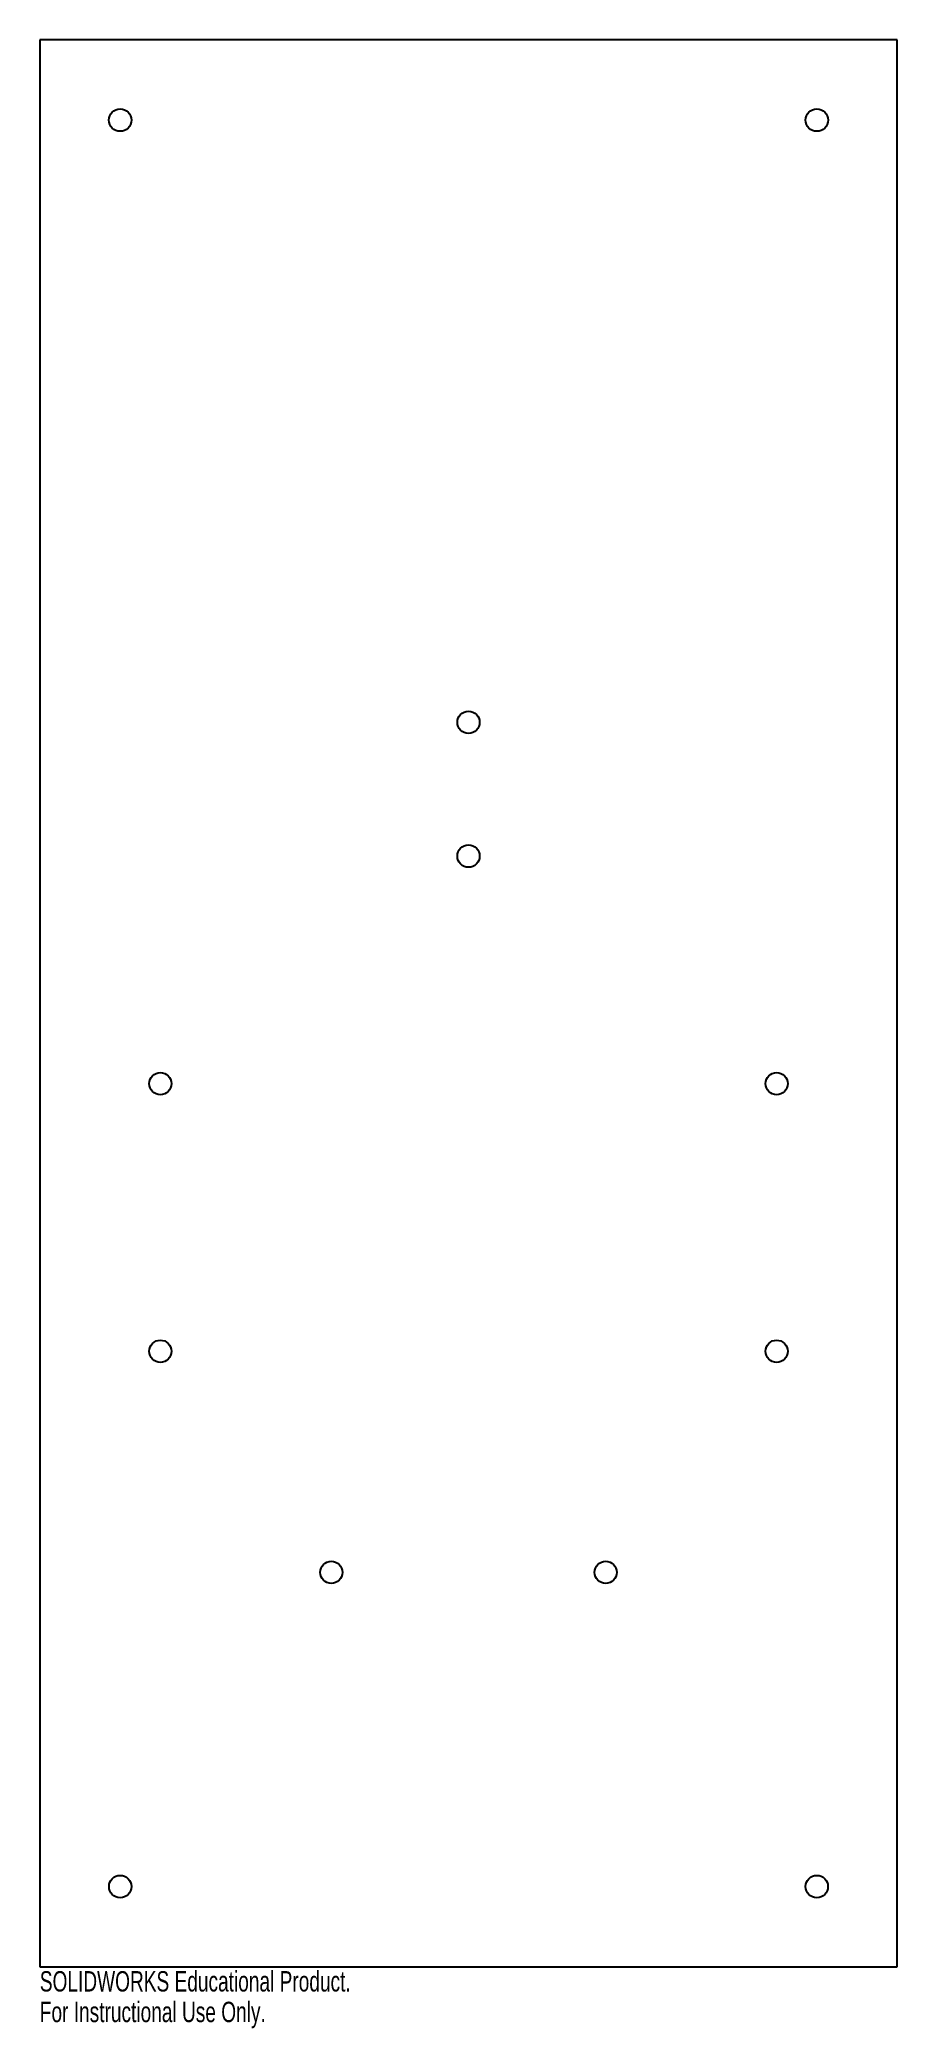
# Model space of a CAD drawing. Header units: inches. Extents: x -4 to 4, y -9.6 to 9.
import ezdxf

# ---------------------------------------------------------------- set-up
doc = ezdxf.new("R2010")
doc.units = ezdxf.units.IN
doc.header["$MEASUREMENT"] = 0
doc.styles.add('SLDTEXTSTYLE0', font='TXT', dxfattribs={"width": 0.7})

msp = doc.modelspace()

# ---------------------------------------------------------------- linework, layer by layer
at = {"color": 7, "linetype": 'Continuous', "lineweight": 25}
for p, q in [((-4, 9), (-4, -9)), ((4, 9), (-4, 9)), ((4, -9), (4, 9)), ((-4, -9), (4, -9))]:
    msp.add_line(p, q, dxfattribs=at)
for centre, radius in [((-3.25, 8.25), 0.105), ((3.25, 8.25), 0.105), ((0, 2.625), 0.104), ((0, 1.375), 0.104), ((-2.875, -0.75), 0.104), ((2.875, -0.75), 0.104), ((-2.875, -3.25), 0.104), ((2.875, -3.25), 0.104), ((-1.28, -5.315), 0.104), ((1.28, -5.315), 0.104), ((-3.25, -8.25), 0.104), ((3.25, -8.25), 0.104)]:
    msp.add_circle(centre, radius, dxfattribs=at)

# ---------------------------------------------------------------- texts
at = {"color": 7, "linetype": 'Continuous', "char_height": 0.1903, "attachment_point": 1, "style": 'SLDTEXTSTYLE0'}
for s, insert in [('SOLIDWORKS Educational Product.', (-4, -9.04)), ('For Instructional Use Only.', (-4, -9.326))]:
    msp.add_mtext(s, dxfattribs=dict(at, insert=insert))

doc.saveas('drawing.dxf')
